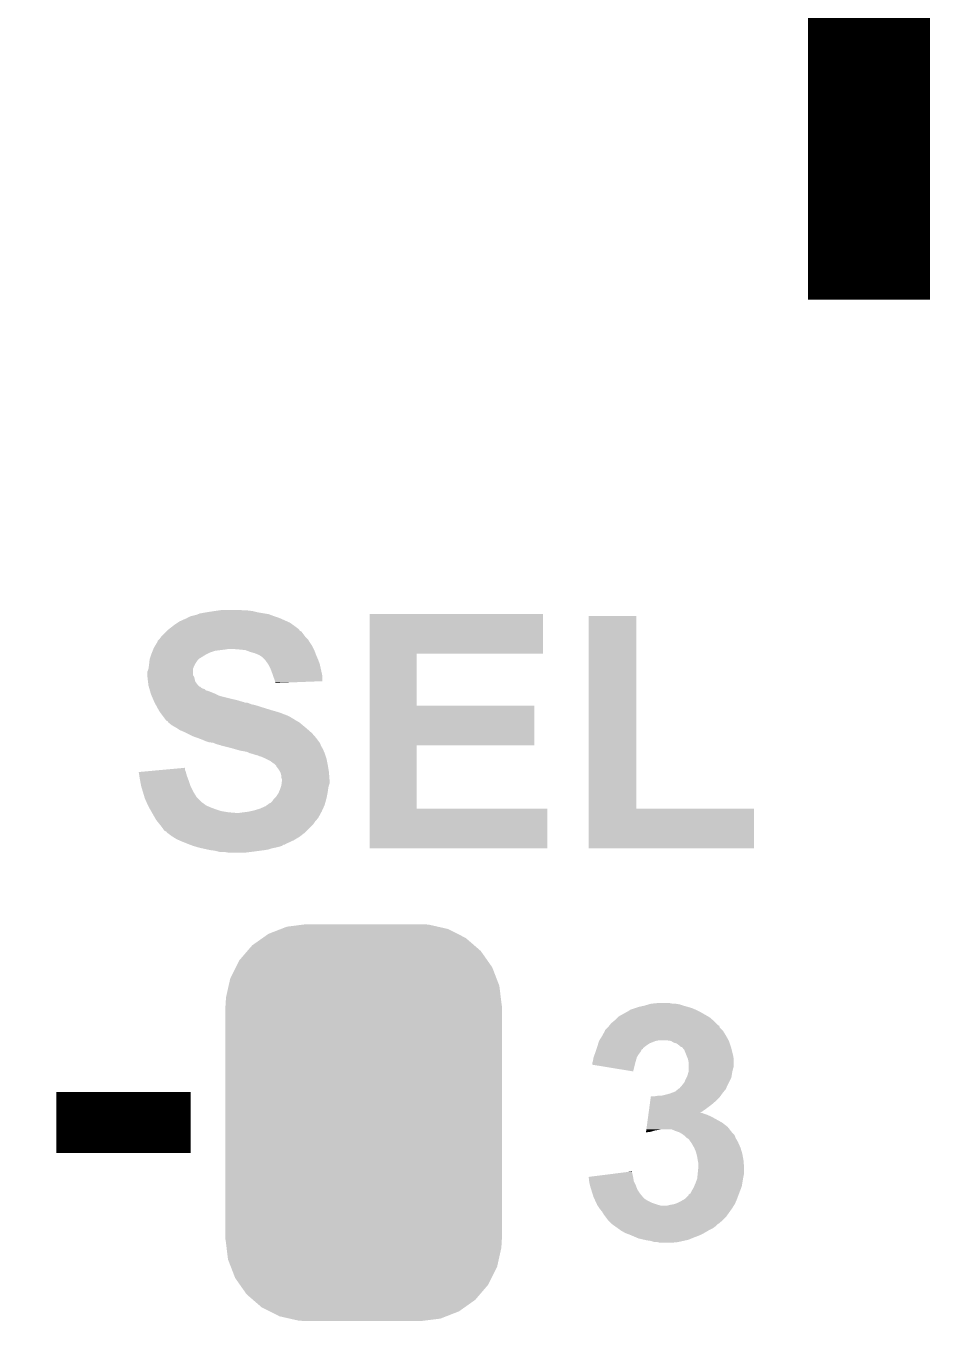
# Model space of a CAD drawing. Extents: x -1.3 to 24.2, y -3.9 to 53.4.
# Drawn here: x 12.03 to 15.8, y 10.73 to 16.13 of the extents above; entities that cross this region are included whole.
import ezdxf

# ---------------------------------------------------------------- set-up
doc = ezdxf.new("R2010")
doc.units = 0
doc.layers.get('0').update_dxf_attribs({"linetype": 'CONTINUOUS'})
doc.layers.add('LIGHT_RANGER_14CLICK_V101_GTO', color=9, linetype='CONTINUOUS')
doc.layers.add('LIGHT_RANGER_14CLICK_V101_GTS', color=11, linetype='CONTINUOUS')

# ---------------------------------------------------------------- blocks, each defined once
blk = doc.blocks.new('CUSTOM_78')
for points in [[(-0.344522, 0.80667), (-0.319682, 0.816338), (0.351232, 0.80667), (0.308712, 0.816338)], [(-0.319682, 0.816338), (-0.251122, 0.82504), (0.308712, 0.816338), (0.27044, 0.82504)], [(-0.251122, 0.82504), (-0.23749, 0.82677), (0.27044, 0.82504), (0.23749, 0.82677)], [(-0.464512, 0.738408), (-0.420946, 0.769256), (0.460796, 0.738408), (0.425156, 0.769256)], [(-0.420946, 0.769256), (-0.396894, 0.786286), (0.425156, 0.769256), (0.391508, 0.786286)], [(-0.396894, 0.786286), (-0.344522, 0.80667), (0.391508, 0.786286), (0.351232, 0.80667)], [(-0.5185, 0.67556), (-0.484594, 0.715032), (0.515528, 0.67556), (0.4878, 0.715032)], [(-0.484594, 0.715032), (-0.464512, 0.738408), (0.4878, 0.715032), (0.460796, 0.738408)], [(-0.532704, 0.647234), (-0.5185, 0.67556), (0.535424, 0.647234), (0.515528, 0.67556)], [(-0.562694, 0.569912), (-0.555636, 0.601496), (0.565186, 0.569912), (0.55303, 0.601496)], [(-0.555636, 0.601496), (-0.532704, 0.647234), (0.55303, 0.601496), (0.535424, 0.647234)], [(-0.573704, 0.520636), (-0.562694, 0.569912), (0.571254, 0.520636), (0.565186, 0.569912)], [(-0.57658, -0.48768), (-0.57658, 0.48768), (0.57658, -0.48768), (0.57658, 0.48768)], [(-0.57531, 0.48768), (-0.573704, 0.520636), (0.57531, 0.48768), (0.571254, 0.520636)], [(-0.571252, -0.520636), (-0.57531, -0.48768), (0.573704, -0.520636), (0.57531, -0.48768)], [(-0.565186, -0.569912), (-0.571252, -0.520636), (0.562692, -0.569912), (0.573704, -0.520636)], [(-0.553028, -0.601496), (-0.565186, -0.569912), (0.555636, -0.601496), (0.562692, -0.569912)], [(-0.535424, -0.647234), (-0.553028, -0.601496), (0.532702, -0.647234), (0.555636, -0.601496)], [(-0.515526, -0.67556), (-0.535424, -0.647234), (0.5185, -0.67556), (0.532702, -0.647234)], [(-0.4878, -0.715032), (-0.515526, -0.67556), (0.484592, -0.715032), (0.5185, -0.67556)], [(-0.460794, -0.738408), (-0.4878, -0.715032), (0.464512, -0.738408), (0.484592, -0.715032)], [(-0.425156, -0.769256), (-0.460794, -0.738408), (0.420944, -0.769256), (0.464512, -0.738408)], [(-0.391506, -0.786286), (-0.425156, -0.769256), (0.396894, -0.786286), (0.420944, -0.769256)], [(-0.351232, -0.80667), (-0.391506, -0.786286), (0.34452, -0.80667), (0.396894, -0.786286)], [(-0.30871, -0.816338), (-0.351232, -0.80667), (0.319682, -0.816338), (0.34452, -0.80667)], [(-0.27044, -0.82504), (-0.30871, -0.816338), (0.25112, -0.82504), (0.319682, -0.816338)], [(-0.23749, -0.82677), (-0.27044, -0.82504), (0.23749, -0.82677), (0.25112, -0.82504)]]:
    blk.add_solid(points)

msp = doc.modelspace()

# ---------------------------------------------------------------- linework, layer by layer
at = {"layer": 'LIGHT_RANGER_14CLICK_V101_GTO'}
for points, const_width in [([(15.5448, 14.986), (15.5448, 20.066)], 0.508), ([(12.15898, 11.557), (12.71778, 11.557)], 0.254)]:
    msp.add_lwpolyline(points, dxfattribs=dict(at, const_width=const_width))
for points in [[(12.672058, 13.64488), (12.700004, 13.65758), (13.120368, 13.64488), (13.091794, 13.65758)], [(12.700004, 13.65758), (12.702546, 13.657586), (13.091794, 13.65758), (13.09178, 13.657586)], [(12.702546, 13.657586), (12.70508, 13.66012), (13.09178, 13.657586), (13.086078, 13.66012)], [(12.70508, 13.66012), (12.705084, 13.660122), (13.086078, 13.66012), (13.086074, 13.660122)], [(12.705084, 13.660122), (12.715242, 13.6652), (13.086074, 13.660122), (13.07084, 13.6652)], [(12.715242, 13.6652), (12.72286, 13.667738), (13.07084, 13.6652), (13.063226, 13.667738)], [(12.72286, 13.667738), (12.722866, 13.66774), (13.063226, 13.667738), (13.06322, 13.66774)], [(12.722866, 13.66774), (12.743182, 13.672822), (13.06322, 13.66774), (13.049666, 13.672822)], [(12.743182, 13.672822), (12.749524, 13.675358), (13.049666, 13.672822), (13.042902, 13.675358)], [(12.749524, 13.675358), (12.755882, 13.6779), (13.042902, 13.675358), (13.027654, 13.6779)], [(12.755882, 13.6779), (12.78382, 13.68298), (13.027654, 13.6779), (12.99718, 13.68298)], [(12.78382, 13.68298), (12.81684, 13.68806), (12.99718, 13.68298), (12.97686, 13.68806)], [(12.81684, 13.68806), (12.83462, 13.6906), (12.97686, 13.68806), (12.95654, 13.6906)], [(12.83462, 13.6906), (12.852402, 13.69314), (12.938762, 13.6906), (12.923518, 13.69314)], [(13.464558, 13.51026), (13.464562, 13.675336), (14.185876, 13.51026), (14.1859, 13.675336)], [(13.464562, 13.675336), (13.464564, 13.67536), (14.1859, 13.675336), (13.464564, 13.67536)], [(14.376404, 12.8651), (14.376422, 13.667716), (14.574544, 12.8651), (14.57452, 13.667716)], [(14.376422, 13.667716), (14.376424, 13.66774), (14.57452, 13.667716), (14.376424, 13.66774)], [(12.595862, 13.58138), (12.61364, 13.599158), (13.195938, 13.58138), (13.1826, 13.599158)], [(12.61364, 13.599158), (12.61872, 13.604238), (13.1826, 13.599158), (13.177518, 13.604238)], [(12.61872, 13.604238), (12.621262, 13.60678), (13.177518, 13.604238), (13.172446, 13.60678)], [(12.621262, 13.60678), (12.626336, 13.611854), (13.172446, 13.60678), (13.169902, 13.611854)], [(12.626336, 13.611854), (12.626342, 13.61186), (13.169902, 13.611854), (13.169896, 13.61186)], [(12.626342, 13.61186), (12.645934, 13.6271), (13.169896, 13.61186), (13.14958, 13.6271)], [(12.645934, 13.6271), (12.6492, 13.62964), (13.14958, 13.6271), (13.146024, 13.62964)], [(12.6492, 13.62964), (12.664434, 13.639798), (13.146024, 13.62964), (13.131802, 13.639798)], [(12.664434, 13.639798), (12.672058, 13.64488), (13.131802, 13.639798), (13.120368, 13.64488)], [(12.568424, 13.540738), (12.57757, 13.55598), (13.22578, 13.540738), (13.215618, 13.55598)], [(12.57757, 13.55598), (12.58062, 13.561062), (13.215618, 13.55598), (13.21257, 13.561062)], [(12.58062, 13.561062), (12.580626, 13.563606), (13.21257, 13.561062), (13.211046, 13.563606)], [(12.580626, 13.563606), (12.585696, 13.568678), (13.211046, 13.563606), (13.208002, 13.568678)], [(12.585696, 13.568678), (12.58824, 13.571222), (13.208002, 13.568678), (13.20546, 13.571222)], [(12.58824, 13.571222), (12.593956, 13.57884), (13.20546, 13.571222), (13.197842, 13.57884)], [(12.593956, 13.57884), (12.595862, 13.58138), (13.197842, 13.57884), (13.195938, 13.58138)], [(12.547602, 13.487402), (12.548446, 13.489938), (12.750804, 13.487402), (12.753342, 13.489938)], [(12.548446, 13.489938), (12.549294, 13.492482), (12.753342, 13.489938), (12.75842, 13.492482)], [(12.549294, 13.492482), (12.553526, 13.50518), (12.75842, 13.492482), (12.778742, 13.50518)], [(12.553526, 13.50518), (12.55522, 13.51026), (12.778742, 13.50518), (12.7889, 13.51026)], [(12.55522, 13.51026), (12.55725, 13.51534), (12.7889, 13.51026), (12.79906, 13.51534)], [(12.55725, 13.51534), (12.560298, 13.522958), (12.79906, 13.51534), (12.821918, 13.522958)], [(12.560298, 13.522958), (12.56233, 13.52804), (12.821918, 13.522958), (12.86256, 13.52804)], [(12.56233, 13.52804), (12.563346, 13.53058), (12.86256, 13.52804), (12.877798, 13.53058)], [(12.563346, 13.53058), (12.56538, 13.535662), (13.23086, 13.53058), (13.22832, 13.535662)], [(12.56538, 13.535662), (12.568424, 13.540738), (13.22832, 13.535662), (13.22578, 13.540738)], [(12.92098, 13.52804), (12.890502, 13.53058), (13.23213, 13.52804), (13.23086, 13.53058)], [(12.946378, 13.5255), (12.92098, 13.52804), (13.2334, 13.5255), (13.23213, 13.52804)], [(12.9667, 13.51788), (12.946378, 13.5255), (13.236258, 13.51788), (13.2334, 13.5255)], [(12.98448, 13.512802), (12.9667, 13.51788), (13.238162, 13.512802), (13.236258, 13.51788)], [(12.99718, 13.50772), (12.98448, 13.512802), (13.240068, 13.50772), (13.238162, 13.512802)], [(13.00226, 13.50518), (12.99718, 13.50772), (13.24102, 13.50518), (13.240068, 13.50772)], [(13.007338, 13.50264), (13.00226, 13.50518), (13.24211, 13.50264), (13.24102, 13.50518)], [(13.01496, 13.49756), (13.007338, 13.50264), (13.244286, 13.49756), (13.24211, 13.50264)], [(13.02512, 13.4874), (13.01496, 13.49756), (13.24864, 13.4874), (13.244286, 13.49756)], [(13.464554, 13.29436), (13.464558, 13.510236), (13.660144, 13.29436), (13.66012, 13.510236)], [(13.464558, 13.510236), (13.464558, 13.51026), (13.66012, 13.510236), (14.185876, 13.51026)], [(12.537442, 13.434064), (12.542516, 13.446756), (12.727942, 13.434064), (12.72794, 13.446756)], [(12.542516, 13.446756), (12.54252, 13.446764), (12.72794, 13.446756), (12.727942, 13.446764)], [(12.54252, 13.446764), (12.544334, 13.45946), (12.727942, 13.446764), (12.73302, 13.45946)], [(12.544334, 13.45946), (12.54506, 13.46454), (12.73302, 13.45946), (12.73556, 13.46454)], [(12.54506, 13.46454), (12.545624, 13.469618), (12.73556, 13.46454), (12.7381, 13.469618)], [(12.545624, 13.469618), (12.547318, 13.48486), (12.7381, 13.469618), (12.74826, 13.48486)], [(12.547318, 13.48486), (12.547602, 13.487402), (12.74826, 13.48486), (12.750804, 13.487402)], [(13.030198, 13.482322), (13.02512, 13.4874), (13.250546, 13.482322), (13.24864, 13.4874)], [(13.041086, 13.467078), (13.030198, 13.482322), (13.25626, 13.467078), (13.250546, 13.482322)], [(13.042898, 13.464538), (13.041086, 13.467078), (13.256826, 13.464538), (13.25626, 13.467078)], [(13.05052, 13.4493), (13.042898, 13.464538), (13.260212, 13.4493), (13.256826, 13.464538)], [(13.05814, 13.42898), (13.05052, 13.4493), (13.264728, 13.42898), (13.260212, 13.4493)], [(12.53744, 13.421362), (12.537442, 13.434064), (12.727944, 13.421362), (12.727942, 13.434064)], [(12.537442, 13.421354), (12.53744, 13.421362), (12.727944, 13.421354), (12.727944, 13.421362)], [(12.538288, 13.41374), (12.537442, 13.421354), (12.733022, 13.41374), (12.727944, 13.421354)], [(12.53998, 13.3985), (12.538288, 13.41374), (12.736832, 13.3985), (12.733022, 13.41374)], [(12.540616, 13.393416), (12.53998, 13.3985), (12.738102, 13.393416), (12.736832, 13.3985)], [(12.541886, 13.38326), (12.540616, 13.393416), (12.745722, 13.38326), (12.738102, 13.393416)], [(12.54252, 13.378182), (12.541886, 13.38326), (12.750802, 13.378182), (12.745722, 13.38326)], [(13.060682, 13.421358), (13.05814, 13.42898), (13.26642, 13.421358), (13.264728, 13.42898)], [(13.06322, 13.413738), (13.060682, 13.421358), (13.266412, 13.413738), (13.26642, 13.421358)], [(13.068298, 13.401042), (13.06322, 13.413738), (13.2664, 13.401042), (13.266412, 13.413738)], [(13.06957, 13.39596), (13.068298, 13.401042), (13.266396, 13.39596), (13.2664, 13.401042)], [(13.07084, 13.390882), (13.06957, 13.39596), (13.135664, 13.390882), (13.266396, 13.39596)], [(13.07084, 13.388364), (13.07084, 13.390882), (13.07084, 13.388364), (13.135664, 13.390882)], [(12.543972, 13.3731), (12.54252, 13.378182), (12.755884, 13.3731), (12.750802, 13.378182)], [(12.543974, 13.373094), (12.543972, 13.3731), (12.758426, 13.373094), (12.755884, 13.3731)], [(12.545424, 13.368018), (12.543974, 13.373094), (12.763504, 13.368018), (12.758426, 13.373094)], [(12.54615, 13.36548), (12.545424, 13.368018), (12.768582, 13.36548), (12.763504, 13.368018)], [(12.546876, 13.362936), (12.54615, 13.36548), (12.7762, 13.362936), (12.768582, 13.36548)], [(12.548326, 13.357858), (12.546876, 13.362936), (12.781286, 13.357858), (12.7762, 13.362936)], [(12.549052, 13.355318), (12.548326, 13.357858), (12.791442, 13.355318), (12.781286, 13.357858)], [(12.551954, 13.34516), (12.549052, 13.355318), (12.81684, 13.34516), (12.791442, 13.355318)], [(12.552678, 13.34262), (12.551954, 13.34516), (12.821922, 13.34262), (12.81684, 13.34516)], [(12.554856, 13.33754), (12.552678, 13.34262), (12.832082, 13.33754), (12.821922, 13.34262)], [(12.557032, 13.332462), (12.554856, 13.33754), (12.84732, 13.332462), (12.832082, 13.33754)], [(12.561388, 13.3223), (12.557032, 13.332462), (12.88796, 13.3223), (12.84732, 13.332462)], [(12.563566, 13.31722), (12.561388, 13.3223), (12.910818, 13.31722), (12.88796, 13.3223)], [(12.566832, 13.3096), (12.563566, 13.31722), (12.936222, 13.3096), (12.910818, 13.31722)], [(12.566832, 13.309598), (12.566832, 13.3096), (12.938764, 13.309598), (12.936222, 13.3096)], [(12.56792, 13.30706), (12.566832, 13.309598), (12.943844, 13.30706), (12.938764, 13.309598)], [(12.56792, 13.307058), (12.56792, 13.30706), (12.951462, 13.307058), (12.943844, 13.30706)], [(12.569306, 13.30452), (12.56792, 13.307058), (12.95908, 13.30452), (12.951462, 13.307058)], [(12.572076, 13.29944), (12.569306, 13.30452), (12.971782, 13.29944), (12.95908, 13.30452)], [(12.573462, 13.2969), (12.572076, 13.29944), (12.98448, 13.2969), (12.971782, 13.29944)], [(12.576234, 13.29182), (12.573462, 13.2969), (13.00226, 13.29182), (12.98448, 13.2969)], [(12.579004, 13.28674), (12.576234, 13.29182), (13.0175, 13.28674), (13.00226, 13.29182)], [(12.58316, 13.27912), (12.579004, 13.28674), (13.042266, 13.27912), (13.0175, 13.28674)], [(12.584684, 13.27658), (12.58316, 13.27912), (13.05052, 13.27658), (13.042266, 13.27912)], [(12.590778, 13.266422), (12.584684, 13.27658), (13.08608, 13.266422), (13.05052, 13.27658)], [(13.46455, 13.12926), (13.464554, 13.294336), (14.150316, 13.12926), (14.15034, 13.294336)], [(13.464554, 13.294336), (13.464554, 13.29436), (14.15034, 13.294336), (13.660144, 13.29436)], [(12.600306, 13.25372), (12.590778, 13.266422), (13.1191, 13.25372), (13.08608, 13.266422)], [(12.606022, 13.2461), (12.600306, 13.25372), (13.134338, 13.2461), (13.1191, 13.25372)], [(12.611738, 13.23848), (12.606022, 13.2461), (13.147042, 13.23848), (13.134338, 13.2461)], [(12.611756, 13.238456), (12.611738, 13.23848), (13.14958, 13.238456), (13.147042, 13.23848)], [(12.61364, 13.235942), (12.611756, 13.238456), (13.149596, 13.235942), (13.14958, 13.238456)], [(12.61365, 13.235934), (12.61364, 13.235942), (13.149596, 13.235934), (13.149596, 13.235942)], [(12.618722, 13.230862), (12.61365, 13.235934), (13.159736, 13.230862), (13.149596, 13.235934)], [(12.618726, 13.23086), (12.618722, 13.230862), (13.159738, 13.23086), (13.159736, 13.230862)], [(12.623794, 13.22832), (12.618726, 13.23086), (13.163972, 13.22832), (13.159738, 13.23086)], [(12.626338, 13.223244), (12.623794, 13.22832), (13.172434, 13.223244), (13.163972, 13.22832)], [(12.626344, 13.22324), (12.626338, 13.223244), (13.17244, 13.22324), (13.172434, 13.223244)], [(12.639044, 13.21308), (12.626344, 13.22324), (13.184632, 13.21308), (13.17244, 13.22324)], [(12.656822, 13.202918), (12.639044, 13.21308), (13.196828, 13.202918), (13.184632, 13.21308)], [(12.66444, 13.19784), (12.656822, 13.202918), (13.20292, 13.19784), (13.196828, 13.202918)], [(12.672058, 13.192762), (12.66444, 13.19784), (13.208724, 13.192762), (13.20292, 13.19784)], [(12.68984, 13.18514), (12.672058, 13.192762), (13.217436, 13.18514), (13.208724, 13.192762)], [(12.7, 13.18006), (12.68984, 13.18514), (13.223242, 13.18006), (13.217436, 13.18514)], [(12.7254, 13.16736), (12.7, 13.18006), (13.234356, 13.16736), (13.223242, 13.18006)], [(12.746732, 13.159742), (12.7254, 13.16736), (13.24102, 13.159742), (13.234356, 13.16736)], [(12.76096, 13.15466), (12.746732, 13.159742), (13.244832, 13.15466), (13.24102, 13.159742)], [(12.778742, 13.14704), (12.76096, 13.15466), (13.250546, 13.14704), (13.244832, 13.15466)], [(12.793978, 13.141962), (12.778742, 13.14704), (13.254354, 13.141962), (13.250546, 13.14704)], [(12.811756, 13.13942), (12.793978, 13.141962), (13.25626, 13.13942), (13.254354, 13.141962)], [(12.811762, 13.139418), (12.811756, 13.13942), (13.25626, 13.139418), (13.25626, 13.13942)], [(12.82446, 13.13434), (12.811762, 13.139418), (13.2588, 13.13434), (13.25626, 13.139418)], [(12.824468, 13.134338), (12.82446, 13.13434), (13.2588, 13.134338), (13.2588, 13.13434)], [(12.832082, 13.1318), (12.824468, 13.134338), (13.259646, 13.1318), (13.2588, 13.134338)], [(12.842238, 13.129262), (12.832082, 13.1318), (13.260492, 13.129262), (13.259646, 13.1318)], [(12.847316, 13.126722), (12.842238, 13.129262), (13.26134, 13.126722), (13.260492, 13.129262)], [(12.849858, 13.12672), (12.847316, 13.126722), (13.26134, 13.12672), (13.26134, 13.126722)], [(12.849868, 13.126718), (12.849858, 13.12672), (13.26134, 13.126718), (13.26134, 13.12672)], [(12.8905, 13.11656), (12.849868, 13.126718), (13.267436, 13.11656), (13.26134, 13.126718)], [(12.899398, 13.114018), (12.8905, 13.11656), (13.26896, 13.114018), (13.267436, 13.11656)], [(12.926058, 13.1064), (12.899398, 13.114018), (13.272226, 13.1064), (13.26896, 13.114018)], [(13.464544, 12.8651), (13.46455, 13.129236), (13.660144, 12.8651), (13.66012, 13.129236)], [(13.46455, 13.129236), (13.46455, 13.12926), (13.66012, 13.129236), (14.150316, 13.12926)], [(12.9413, 13.10386), (12.926058, 13.1064), (13.273314, 13.10386), (13.272226, 13.1064)], [(12.953998, 13.10132), (12.9413, 13.10386), (13.274404, 13.10132), (13.273314, 13.10386)], [(12.964158, 13.09624), (12.953998, 13.10132), (13.27658, 13.09624), (13.274404, 13.10132)], [(12.97432, 13.093698), (12.964158, 13.09624), (13.277428, 13.093698), (13.27658, 13.09624)], [(12.989562, 13.08862), (12.97432, 13.093698), (13.27912, 13.08862), (13.277428, 13.093698)], [(12.999718, 13.086082), (12.989562, 13.08862), (13.279966, 13.086082), (13.27912, 13.08862)], [(13.004796, 13.083542), (12.999718, 13.086082), (13.280814, 13.083542), (13.279966, 13.086082)], [(13.007336, 13.08354), (13.004796, 13.083542), (13.280814, 13.08354), (13.280814, 13.083542)], [(13.02512, 13.07592), (13.007336, 13.08354), (13.283354, 13.07592), (13.280814, 13.08354)], [(13.030204, 13.073378), (13.02512, 13.07592), (13.2842, 13.073378), (13.283354, 13.07592)], [(13.050518, 13.06322), (13.030204, 13.073378), (13.286232, 13.06322), (13.2842, 13.073378)], [(13.06068, 13.0556), (13.050518, 13.06322), (13.287756, 13.0556), (13.286232, 13.06322)], [(12.501902, 13.017498), (12.529512, 13.020038), (12.698188, 13.017498), (12.697462, 13.020038)], [(12.504432, 13.00226), (12.501902, 13.017498), (12.70254, 13.00226), (12.698188, 13.017498)], [(12.529512, 13.020038), (12.584714, 13.025116), (12.697462, 13.020038), (12.694922, 13.025116)], [(12.584714, 13.025116), (12.69492, 13.035254), (12.694922, 13.025116), (12.69492, 13.035254)], [(13.0683, 13.05052), (13.06068, 13.0556), (13.288772, 13.05052), (13.287756, 13.0556)], [(13.07084, 13.04798), (13.0683, 13.05052), (13.28928, 13.04798), (13.288772, 13.05052)], [(13.075914, 13.042906), (13.07084, 13.04798), (13.290126, 13.042906), (13.28928, 13.04798)], [(13.07592, 13.040362), (13.075914, 13.042906), (13.29055, 13.040362), (13.290126, 13.042906)], [(13.08354, 13.0302), (13.07592, 13.040362), (13.292244, 13.0302), (13.29055, 13.040362)], [(13.088618, 13.022582), (13.08354, 13.0302), (13.293514, 13.022582), (13.292244, 13.0302)], [(13.09116, 13.017502), (13.088618, 13.022582), (13.29436, 13.017502), (13.293514, 13.022582)], [(13.0937, 13.012422), (13.09116, 13.017502), (13.294752, 13.012422), (13.29436, 13.017502)], [(13.09624, 13.002262), (13.0937, 13.012422), (13.295534, 13.002262), (13.294752, 13.012422)], [(12.50696, 12.98702), (12.504432, 13.00226), (12.708256, 12.98702), (12.70254, 13.00226)], [(12.507884, 12.98194), (12.50696, 12.98702), (12.71016, 12.98194), (12.708256, 12.98702)], [(12.51204, 12.95908), (12.507884, 12.98194), (12.71778, 12.95908), (12.71016, 12.98194)], [(12.51966, 12.933682), (12.51204, 12.95908), (12.73048, 12.933682), (12.71778, 12.95908)], [(13.09116, 12.94638), (13.092852, 12.951458), (13.291094, 12.94638), (13.29182, 12.951458)], [(13.092852, 12.951458), (13.096238, 12.96162), (13.29182, 12.951458), (13.294362, 12.96162)], [(13.096238, 12.96162), (13.09624, 12.961622), (13.294362, 12.96162), (13.294362, 12.961622)], [(13.09624, 12.994644), (13.09624, 13.002262), (13.29612, 12.994644), (13.295534, 13.002262)], [(13.098778, 12.987022), (13.09624, 12.994644), (13.296706, 12.987022), (13.29612, 12.994644)], [(13.09624, 12.961622), (13.097192, 12.969238), (13.294362, 12.961622), (13.296898, 12.969238)], [(13.097192, 12.969238), (13.09878, 12.981942), (13.296898, 12.969238), (13.296898, 12.981942)], [(13.09878, 12.984482), (13.098778, 12.987022), (13.2969, 12.984482), (13.296706, 12.987022)], [(13.09878, 12.981942), (13.09878, 12.984482), (13.296898, 12.981942), (13.2969, 12.984482)], [(12.525756, 12.913358), (12.51966, 12.933682), (12.743182, 12.913358), (12.73048, 12.933682)], [(12.527278, 12.90828), (12.525756, 12.913358), (12.74826, 12.90828), (12.743182, 12.913358)], [(12.535182, 12.8905), (12.527278, 12.90828), (12.76604, 12.8905), (12.74826, 12.90828)], [(13.050526, 12.887966), (13.05814, 12.89558), (13.27866, 12.887966), (13.280736, 12.89558)], [(13.05814, 12.89558), (13.063222, 12.903202), (13.280736, 12.89558), (13.282814, 12.903202)], [(13.063222, 12.903202), (13.0683, 12.90828), (13.282814, 12.903202), (13.2842, 12.90828)], [(13.0683, 12.90828), (13.07338, 12.91336), (13.2842, 12.90828), (13.285214, 12.91336)], [(13.07338, 12.91336), (13.08354, 12.928598), (13.285214, 12.91336), (13.288262, 12.928598)], [(13.08354, 12.928598), (13.085718, 12.933682), (13.288262, 12.928598), (13.28928, 12.933682)], [(13.085718, 12.933682), (13.09116, 12.94638), (13.28928, 12.933682), (13.291094, 12.94638)], [(12.53744, 12.88542), (12.535182, 12.8905), (12.77366, 12.88542), (12.76604, 12.8905)], [(12.54125, 12.8778), (12.53744, 12.88542), (12.783822, 12.8778), (12.77366, 12.88542)], [(12.54506, 12.87018), (12.54125, 12.8778), (12.8016, 12.87018), (12.783822, 12.8778)], [(12.5476, 12.8651), (12.54506, 12.87018), (12.815148, 12.8651), (12.8016, 12.87018)], [(12.549052, 12.86256), (12.5476, 12.8651), (12.82192, 12.86256), (12.815148, 12.8651)], [(12.553406, 12.85494), (12.549052, 12.86256), (12.84478, 12.85494), (12.82192, 12.86256)], [(12.55631, 12.84986), (12.553406, 12.85494), (12.875258, 12.84986), (12.84478, 12.85494)], [(12.55776, 12.84732), (12.55631, 12.84986), (12.905738, 12.84732), (12.875258, 12.84986)], [(12.56792, 12.82954), (12.55776, 12.84732), (13.251408, 12.82954), (13.261108, 12.84732)], [(12.92098, 12.84732), (12.93876, 12.84986), (13.261108, 12.84732), (13.262494, 12.84986)], [(12.93876, 12.84986), (12.959078, 12.8524), (13.262494, 12.84986), (13.26388, 12.8524)], [(12.959078, 12.8524), (12.981938, 12.85748), (13.26388, 12.8524), (13.266188, 12.85748)], [(12.981938, 12.85748), (13.007342, 12.8651), (13.266188, 12.85748), (13.269652, 12.8651)], [(13.007342, 12.8651), (13.030202, 12.875262), (13.269652, 12.8651), (13.274272, 12.875262)], [(13.030202, 12.875262), (13.037308, 12.880338), (13.274272, 12.875262), (13.27658, 12.880338)], [(13.037308, 12.880338), (13.047982, 12.88796), (13.27658, 12.880338), (13.278658, 12.88796)], [(13.047982, 12.88796), (13.050526, 12.887966), (13.278658, 12.88796), (13.27866, 12.887966)], [(13.46454, 12.700024), (13.464544, 12.865076), (14.203656, 12.700024), (14.20368, 12.865076)], [(13.464544, 12.865076), (13.464544, 12.8651), (14.20368, 12.865076), (13.660144, 12.8651)], [(14.3764, 12.700024), (14.376404, 12.865076), (15.064716, 12.700024), (15.06474, 12.865076)], [(14.376404, 12.865076), (14.376404, 12.8651), (15.06474, 12.865076), (14.574544, 12.8651)], [(12.570968, 12.824462), (12.56792, 12.82954), (13.248638, 12.824462), (13.251408, 12.82954)], [(12.575538, 12.816842), (12.570968, 12.824462), (13.24102, 12.816842), (13.248638, 12.824462)], [(12.577572, 12.8143), (12.575538, 12.816842), (13.23848, 12.8143), (13.24102, 12.816842)], [(12.589766, 12.799058), (12.577572, 12.8143), (13.228318, 12.799058), (13.23848, 12.8143)], [(12.59586, 12.79144), (12.589766, 12.799058), (13.220698, 12.79144), (13.228318, 12.799058)], [(12.60348, 12.78128), (12.59586, 12.79144), (13.210538, 12.78128), (13.220698, 12.79144)], [(12.608562, 12.773664), (12.60348, 12.78128), (13.202922, 12.773664), (13.210538, 12.78128)], [(12.618704, 12.768586), (12.608562, 12.773664), (13.197844, 12.768586), (13.202922, 12.773664)], [(12.61872, 12.76605), (12.618704, 12.768586), (13.195308, 12.76605), (13.197844, 12.768586)], [(12.618734, 12.76604), (12.61872, 12.76605), (13.195298, 12.76604), (13.195308, 12.76605)], [(12.639042, 12.7508), (12.618734, 12.76604), (13.175704, 12.7508), (13.195298, 12.76604)], [(12.64311, 12.748258), (12.639042, 12.7508), (13.172438, 12.748258), (13.175704, 12.7508)], [(12.65936, 12.738102), (12.64311, 12.748258), (13.155508, 12.738102), (13.172438, 12.748258)], [(12.670794, 12.73302), (12.65936, 12.738102), (13.147038, 12.73302), (13.155508, 12.738102)], [(12.68222, 12.72794), (12.670794, 12.73302), (13.136034, 12.72794), (13.147038, 12.73302)], [(12.70762, 12.71778), (12.68222, 12.72794), (13.114026, 12.71778), (13.136034, 12.72794)], [(12.707626, 12.717778), (12.70762, 12.71778), (13.114022, 12.717778), (13.114026, 12.71778)], [(12.714392, 12.71524), (12.707626, 12.717778), (13.111476, 12.71524), (13.114022, 12.717778)], [(12.714404, 12.715236), (12.714392, 12.71524), (13.106394, 12.715236), (13.111476, 12.71524)], [(12.727936, 12.71016), (12.714404, 12.715236), (13.098782, 12.71016), (13.106394, 12.715236)], [(12.72794, 12.710158), (12.727936, 12.71016), (13.098774, 12.710158), (13.098782, 12.71016)], [(12.736398, 12.707622), (12.72794, 12.710158), (13.09116, 12.707622), (13.098774, 12.710158)], [(12.753342, 12.70254), (12.736398, 12.707622), (13.07084, 12.70254), (13.09116, 12.707622)], [(12.764782, 12.699998), (12.753342, 12.70254), (13.05814, 12.699998), (13.07084, 12.70254)], [(12.787632, 12.69492), (12.764782, 12.699998), (13.0429, 12.69492), (13.05814, 12.699998)], [(12.799062, 12.69238), (12.787632, 12.69492), (13.02766, 12.69238), (13.0429, 12.69492)], [(12.819378, 12.68984), (12.799062, 12.69238), (13.00861, 12.68984), (13.02766, 12.69238)], [(12.829538, 12.6873), (12.819378, 12.68984), (12.98956, 12.6873), (13.00861, 12.68984)], [(12.839698, 12.68476), (12.829538, 12.6873), (12.969238, 12.68476), (12.98956, 12.6873)], [(12.872718, 12.68222), (12.857478, 12.68476), (12.948918, 12.68222), (12.969238, 12.68476)], [(14.203656, 12.7), (13.46454, 12.700024), (14.203656, 12.7), (14.203656, 12.700024)], [(15.064716, 12.7), (14.3764, 12.700024), (15.064716, 12.7), (15.064716, 12.700024)], [(14.549124, 12.0269), (14.571982, 12.03452), (14.82344, 12.0269), (14.805662, 12.03452)], [(14.571982, 12.03452), (14.587222, 12.0396), (14.805662, 12.03452), (14.787882, 12.0396)], [(14.587222, 12.0396), (14.610078, 12.04468), (14.787882, 12.0396), (14.7701, 12.04468)], [(14.610078, 12.04468), (14.627006, 12.049758), (14.7701, 12.04468), (14.754862, 12.049758)], [(14.627006, 12.049758), (14.635482, 12.0523), (14.754862, 12.049758), (14.739622, 12.0523)], [(14.635482, 12.0523), (14.660878, 12.05484), (14.726922, 12.0523), (14.714218, 12.05484)], [(14.470382, 11.971022), (14.482574, 11.981182), (14.90726, 11.971022), (14.8971, 11.981182)], [(14.482574, 11.981182), (14.485618, 11.983718), (14.8971, 11.981182), (14.894142, 11.983718)], [(14.485618, 11.983718), (14.49832, 11.99642), (14.894142, 11.983718), (14.879318, 11.99642)], [(14.49832, 11.99642), (14.500862, 11.998962), (14.879318, 11.99642), (14.87487, 11.998962)], [(14.500862, 11.998962), (14.532858, 12.01674), (14.87487, 11.998962), (14.843758, 12.01674)], [(14.532858, 12.01674), (14.546578, 12.024362), (14.843758, 12.01674), (14.828516, 12.024362)], [(14.546578, 12.024362), (14.549124, 12.0269), (14.828516, 12.024362), (14.82344, 12.0269)], [(14.433688, 11.92022), (14.444974, 11.940538), (14.947898, 11.92022), (14.9352, 11.940538)], [(14.444974, 11.940538), (14.44498, 11.940546), (14.9352, 11.940538), (14.935194, 11.940546)], [(14.44498, 11.940546), (14.444986, 11.943086), (14.935194, 11.940546), (14.932654, 11.943086)], [(14.444986, 11.943086), (14.45514, 11.95324), (14.932654, 11.943086), (14.922504, 11.95324)], [(14.45514, 11.95324), (14.460222, 11.958322), (14.922504, 11.95324), (14.920806, 11.958322)], [(14.460222, 11.958322), (14.462246, 11.960852), (14.920806, 11.958322), (14.919958, 11.960852)], [(14.462246, 11.960852), (14.464282, 11.963398), (14.919958, 11.960852), (14.914884, 11.963398)], [(14.464282, 11.963398), (14.470382, 11.971022), (14.914884, 11.963398), (14.90726, 11.971022)], [(14.410264, 11.866874), (14.41196, 11.87196), (14.60246, 11.866874), (14.608812, 11.87196)], [(14.41196, 11.87196), (14.413484, 11.87704), (14.608812, 11.87196), (14.61516, 11.87704)], [(14.413484, 11.87704), (14.416532, 11.887198), (14.61516, 11.87704), (14.630398, 11.887198)], [(14.416532, 11.887198), (14.41958, 11.897358), (14.630398, 11.887198), (14.655798, 11.897358)], [(14.41958, 11.897358), (14.419582, 11.897362), (14.655798, 11.897358), (14.655816, 11.897362)], [(14.419582, 11.897362), (14.421166, 11.8999), (14.655816, 11.897362), (14.668498, 11.8999)], [(14.421166, 11.8999), (14.432278, 11.91768), (14.959188, 11.8999), (14.94931, 11.91768)], [(14.432278, 11.91768), (14.433688, 11.92022), (14.94931, 11.91768), (14.947898, 11.92022)], [(14.7193, 11.89736), (14.701518, 11.8999), (14.9606, 11.89736), (14.959188, 11.8999)], [(14.719304, 11.897358), (14.7193, 11.89736), (14.9606, 11.897358), (14.9606, 11.89736)], [(14.731998, 11.88974), (14.719304, 11.897358), (14.96314, 11.88974), (14.9606, 11.897358)], [(14.74216, 11.887202), (14.731998, 11.88974), (14.963986, 11.887202), (14.96314, 11.88974)], [(14.752318, 11.87958), (14.74216, 11.887202), (14.966526, 11.87958), (14.963986, 11.887202)], [(14.757402, 11.874502), (14.752318, 11.87958), (14.968218, 11.874502), (14.966526, 11.87958)], [(14.762476, 11.871962), (14.757402, 11.874502), (14.969066, 11.871962), (14.968218, 11.874502)], [(14.765014, 11.87196), (14.762476, 11.871962), (14.969066, 11.87196), (14.969066, 11.871962)], [(14.76908, 11.86688), (14.765014, 11.87196), (14.970758, 11.86688), (14.969066, 11.87196)], [(14.39418, 11.81354), (14.396722, 11.828782), (14.572704, 11.81354), (14.577058, 11.828782)], [(14.396722, 11.828782), (14.401482, 11.841478), (14.577058, 11.828782), (14.584678, 11.841478)], [(14.401482, 11.841478), (14.40434, 11.8491), (14.584678, 11.841478), (14.590392, 11.8491)], [(14.40434, 11.8491), (14.405186, 11.851642), (14.590392, 11.8491), (14.592298, 11.851642)], [(14.405186, 11.851642), (14.40857, 11.861794), (14.592298, 11.851642), (14.59738, 11.861794)], [(14.40857, 11.861794), (14.409418, 11.864334), (14.59738, 11.861794), (14.602444, 11.864334)], [(14.409418, 11.864334), (14.410264, 11.866874), (14.602444, 11.864334), (14.60246, 11.866874)], [(14.775178, 11.859258), (14.76908, 11.86688), (14.972666, 11.859258), (14.970758, 11.86688)], [(14.784324, 11.8364), (14.775178, 11.859258), (14.97838, 11.8364), (14.972666, 11.859258)], [(14.790418, 11.821162), (14.784324, 11.8364), (14.98092, 11.821162), (14.97838, 11.8364)], [(14.79042, 11.821158), (14.790418, 11.821162), (14.98092, 11.821158), (14.98092, 11.821162)], [(14.79296, 11.808462), (14.79042, 11.821158), (14.980918, 11.808462), (14.98092, 11.821158)], [(14.39164, 11.79832), (14.391642, 11.805922), (14.568802, 11.79832), (14.570706, 11.805922)], [(14.561798, 11.770362), (14.39164, 11.79832), (14.561798, 11.770362), (14.568802, 11.79832)], [(14.391642, 11.805922), (14.393332, 11.811), (14.570706, 11.805922), (14.57198, 11.811)], [(14.393332, 11.811), (14.39418, 11.81354), (14.57198, 11.811), (14.572704, 11.81354)], [(14.790056, 11.7602), (14.79296, 11.770362), (14.9733, 11.7602), (14.975332, 11.770362)], [(14.79296, 11.790678), (14.79296, 11.808462), (14.980918, 11.790678), (14.980918, 11.808462)], [(14.79296, 11.78306), (14.79296, 11.790678), (14.978382, 11.78306), (14.980918, 11.790678)], [(14.79296, 11.7729), (14.79296, 11.78306), (14.97584, 11.7729), (14.978382, 11.78306)], [(14.79296, 11.770362), (14.79296, 11.7729), (14.975332, 11.770362), (14.97584, 11.7729)], [(14.759942, 11.706862), (14.765022, 11.711942), (14.952252, 11.706862), (14.95443, 11.711942)], [(14.765022, 11.711942), (14.767052, 11.71448), (14.95443, 11.711942), (14.95552, 11.71448)], [(14.767052, 11.71448), (14.77518, 11.724642), (14.95552, 11.71448), (14.9606, 11.724642)], [(14.77518, 11.724642), (14.78026, 11.73734), (14.9606, 11.724642), (14.966948, 11.73734)], [(14.78026, 11.73734), (14.784068, 11.744958), (14.966948, 11.73734), (14.970758, 11.744958)], [(14.784068, 11.744958), (14.787882, 11.752582), (14.970758, 11.744958), (14.972028, 11.752582)], [(14.787882, 11.752582), (14.790056, 11.7602), (14.972028, 11.752582), (14.9733, 11.7602)], [(14.632742, 11.6459), (14.635156, 11.663678), (14.90472, 11.6459), (14.922498, 11.663678)], [(14.635156, 11.663678), (14.635502, 11.66622), (14.922498, 11.663678), (14.924312, 11.66622)], [(14.648182, 11.66622), (14.663422, 11.66876), (14.924312, 11.66622), (14.926128, 11.66876)], [(14.678662, 11.66876), (14.69898, 11.67384), (14.926128, 11.66876), (14.929756, 11.67384)], [(14.69898, 11.67384), (14.71676, 11.67892), (14.929756, 11.67384), (14.933384, 11.67892)], [(14.71676, 11.67892), (14.72353, 11.68146), (14.933384, 11.67892), (14.9352, 11.68146)], [(14.72353, 11.68146), (14.737078, 11.686542), (14.9352, 11.68146), (14.939432, 11.686542)], [(14.737078, 11.686542), (14.749276, 11.696702), (14.939432, 11.686542), (14.947898, 11.696702)], [(14.749276, 11.696702), (14.752324, 11.69924), (14.947898, 11.696702), (14.948986, 11.69924)], [(14.752324, 11.69924), (14.754862, 11.699248), (14.948986, 11.69924), (14.948988, 11.699248)], [(14.754862, 11.699248), (14.759942, 11.706862), (14.948988, 11.699248), (14.952252, 11.706862)], [(14.626192, 11.59764), (14.628606, 11.61542), (14.841296, 11.59764), (14.86662, 11.61542)], [(14.628606, 11.61542), (14.630674, 11.63066), (14.86662, 11.61542), (14.886942, 11.63066)], [(14.630674, 11.63066), (14.632742, 11.6459), (14.886942, 11.63066), (14.90472, 11.6459)], [(14.618262, 11.539218), (14.620676, 11.557), (14.955522, 11.539218), (14.932656, 11.557)], [(14.620676, 11.557), (14.624124, 11.5824), (14.932656, 11.557), (14.886942, 11.5824)], [(14.624124, 11.5824), (14.625158, 11.59002), (14.886942, 11.5824), (14.869158, 11.59002)], [(14.625158, 11.59002), (14.625848, 11.5951), (14.869158, 11.59002), (14.853922, 11.5951)], [(14.625848, 11.5951), (14.626192, 11.597638), (14.853922, 11.5951), (14.848844, 11.597638)], [(14.626192, 11.597638), (14.626192, 11.59764), (14.848844, 11.597638), (14.841296, 11.59764)], [(14.615164, 11.51639), (14.635478, 11.5189), (14.615164, 11.51639), (14.615504, 11.5189)], [(14.615504, 11.5189), (14.616192, 11.523978), (14.635478, 11.5189), (14.650718, 11.523978)], [(14.616192, 11.523978), (14.616538, 11.52652), (14.650718, 11.523978), (14.66596, 11.52652)], [(14.616538, 11.52652), (14.616882, 11.52906), (14.66596, 11.52652), (14.678658, 11.52906)], [(14.616882, 11.52906), (14.618262, 11.539218), (14.963424, 11.52906), (14.955522, 11.539218)], [(14.739622, 11.52144), (14.721836, 11.52906), (14.969352, 11.52144), (14.963424, 11.52906)], [(14.754862, 11.51636), (14.739622, 11.52144), (14.973302, 11.51636), (14.969352, 11.52144)], [(14.767558, 11.508742), (14.754862, 11.51636), (14.980916, 11.508742), (14.973302, 11.51636)], [(14.770952, 11.506196), (14.767558, 11.508742), (14.98346, 11.506196), (14.980916, 11.508742)], [(14.777718, 11.50112), (14.770952, 11.506196), (14.985492, 11.50112), (14.98346, 11.506196)], [(14.785338, 11.493502), (14.777718, 11.50112), (14.98854, 11.493502), (14.985492, 11.50112)], [(14.785344, 11.493498), (14.785338, 11.493502), (14.98854, 11.493498), (14.98854, 11.493502)], [(14.792958, 11.488422), (14.785344, 11.493498), (14.991442, 11.488422), (14.98854, 11.493498)], [(14.802034, 11.475718), (14.792958, 11.488422), (14.9987, 11.475718), (14.991442, 11.488422)], [(14.80566, 11.470642), (14.802034, 11.475718), (15.000958, 11.470642), (14.9987, 11.475718)], [(14.81582, 11.452862), (14.80566, 11.470642), (15.008862, 11.452862), (15.000958, 11.470642)], [(14.815822, 11.45286), (14.81582, 11.452862), (15.008862, 11.45286), (15.008862, 11.452862)], [(14.823438, 11.435082), (14.815822, 11.45286), (15.014196, 11.435082), (15.008862, 11.45286)], [(14.825346, 11.42746), (14.823438, 11.435082), (15.01648, 11.42746), (15.014196, 11.435082)], [(14.82852, 11.41476), (14.825346, 11.42746), (15.01879, 11.41476), (15.01648, 11.42746)], [(14.83106, 11.39952), (14.82852, 11.41476), (15.02156, 11.39952), (15.01879, 11.41476)], [(14.8336, 11.386822), (14.83106, 11.39952), (15.022538, 11.386822), (15.02156, 11.39952)], [(14.8336, 11.374118), (14.8336, 11.386822), (15.023516, 11.374118), (15.022538, 11.386822)], [(14.37642, 11.330938), (14.456662, 11.3411), (14.561314, 11.330938), (14.55928, 11.3411)], [(14.3767, 11.3284), (14.37642, 11.330938), (14.56182, 11.3284), (14.561314, 11.330938)], [(14.456662, 11.3411), (14.536872, 11.351258), (14.55928, 11.3411), (14.55674, 11.351258)], [(14.536872, 11.351258), (14.55674, 11.353774), (14.55674, 11.351258), (14.55674, 11.353774)], [(14.82852, 11.323322), (14.830804, 11.346178), (15.019528, 11.323322), (15.0241, 11.346178)], [(14.830804, 11.346178), (14.832838, 11.366502), (15.0241, 11.346178), (15.0241, 11.366502)], [(14.832838, 11.366502), (14.8336, 11.374118), (15.0241, 11.366502), (15.023516, 11.374118)], [(14.378382, 11.313158), (14.3767, 11.3284), (14.564362, 11.313158), (14.56182, 11.3284)], [(14.37894, 11.308082), (14.378382, 11.313158), (14.5669, 11.308082), (14.564362, 11.313158)], [(14.381482, 11.29792), (14.37894, 11.308082), (14.57198, 11.29792), (14.5669, 11.308082)], [(14.38402, 11.28776), (14.381482, 11.29792), (14.575792, 11.28776), (14.57198, 11.29792)], [(14.387196, 11.277598), (14.38402, 11.28776), (14.579602, 11.277598), (14.575792, 11.28776)], [(14.391958, 11.26236), (14.387196, 11.277598), (14.58976, 11.26236), (14.579602, 11.277598)], [(14.80566, 11.272518), (14.81328, 11.285222), (15.0071, 11.272518), (15.011984, 11.285222)], [(14.81328, 11.285222), (14.815454, 11.290298), (15.011984, 11.285222), (15.013938, 11.290298)], [(14.815454, 11.290298), (14.8209, 11.303), (15.013938, 11.290298), (15.016054, 11.303)], [(14.8209, 11.303), (14.827566, 11.32078), (15.016054, 11.303), (15.01902, 11.32078)], [(14.827566, 11.32078), (14.82852, 11.323322), (15.01902, 11.32078), (15.019528, 11.323322)], [(14.396718, 11.247122), (14.391958, 11.26236), (14.602458, 11.247122), (14.58976, 11.26236)], [(14.400236, 11.2395), (14.396718, 11.247122), (14.61008, 11.2395), (14.602458, 11.247122)], [(14.402582, 11.23442), (14.400236, 11.2395), (14.617702, 11.23442), (14.61008, 11.2395)], [(14.408444, 11.22172), (14.402582, 11.23442), (14.643102, 11.22172), (14.617702, 11.23442)], [(14.7447, 11.22172), (14.759938, 11.22934), (14.987086, 11.22172), (14.990352, 11.22934)], [(14.759938, 11.22934), (14.77327, 11.23696), (14.990352, 11.22934), (14.99362, 11.23696)], [(14.77327, 11.23696), (14.777718, 11.239502), (14.99362, 11.23696), (14.994572, 11.239502)], [(14.777718, 11.239502), (14.79296, 11.254744), (14.994572, 11.239502), (15.000288, 11.254744)], [(14.79296, 11.254744), (14.792966, 11.25728), (15.000288, 11.254744), (15.00124, 11.25728)], [(14.792966, 11.25728), (14.792968, 11.257282), (15.00124, 11.25728), (15.00124, 11.257282)], [(14.792968, 11.257282), (14.800582, 11.262366), (15.00124, 11.257282), (15.003194, 11.262366)], [(14.800582, 11.262366), (14.80566, 11.272518), (15.003194, 11.262366), (15.0071, 11.272518)], [(14.410788, 11.21664), (14.408444, 11.22172), (14.65834, 11.21664), (14.643102, 11.22172)], [(14.41196, 11.214098), (14.410788, 11.21664), (14.66724, 11.214098), (14.65834, 11.21664)], [(14.413654, 11.21156), (14.41196, 11.214098), (14.676122, 11.21156), (14.66724, 11.214098)], [(14.42212, 11.198862), (14.413654, 11.21156), (14.9733, 11.198862), (14.981234, 11.21156)], [(14.42212, 11.19886), (14.42212, 11.198862), (14.973298, 11.19886), (14.9733, 11.198862)], [(14.43228, 11.18616), (14.42212, 11.19886), (14.964226, 11.18616), (14.973298, 11.19886)], [(14.439898, 11.173462), (14.43228, 11.18616), (14.955156, 11.173462), (14.964226, 11.18616)], [(14.447524, 11.163298), (14.439898, 11.173462), (14.947898, 11.163298), (14.955156, 11.173462)], [(14.704062, 11.21156), (14.71422, 11.2141), (14.981234, 11.21156), (14.982822, 11.2141)], [(14.71422, 11.2141), (14.729462, 11.216642), (14.982822, 11.2141), (14.98441, 11.216642)], [(14.729462, 11.216642), (14.737076, 11.21918), (14.98441, 11.216642), (14.985998, 11.21918)], [(14.737076, 11.21918), (14.7447, 11.22172), (14.985998, 11.21918), (14.987086, 11.22172)], [(14.45514, 11.153142), (14.447524, 11.163298), (14.93774, 11.153142), (14.947898, 11.163298)], [(14.462764, 11.145518), (14.45514, 11.153142), (14.930116, 11.145518), (14.93774, 11.153142)], [(14.465304, 11.142978), (14.462764, 11.145518), (14.925042, 11.142978), (14.930116, 11.145518)], [(14.470382, 11.1379), (14.465304, 11.142978), (14.91996, 11.1379), (14.925042, 11.142978)], [(14.475458, 11.132822), (14.470382, 11.1379), (14.912342, 11.132822), (14.91996, 11.1379)], [(14.475464, 11.132818), (14.475458, 11.132822), (14.912338, 11.132818), (14.912342, 11.132822)], [(14.486128, 11.1252), (14.475464, 11.132818), (14.904718, 11.1252), (14.912338, 11.132818)], [(14.496796, 11.11758), (14.486128, 11.1252), (14.894558, 11.11758), (14.904718, 11.1252)], [(14.507464, 11.10996), (14.496796, 11.11758), (14.879322, 11.10996), (14.894558, 11.11758)], [(14.511018, 11.10742), (14.507464, 11.10996), (14.875088, 11.10742), (14.879322, 11.10996)], [(14.519908, 11.10234), (14.511018, 11.10742), (14.86662, 11.10234), (14.875088, 11.10742)], [(14.528798, 11.09726), (14.519908, 11.10234), (14.85773, 11.09726), (14.86662, 11.10234)], [(14.542346, 11.09218), (14.528798, 11.09726), (14.84884, 11.09218), (14.85773, 11.09726)], [(14.54912, 11.08964), (14.542346, 11.09218), (14.842912, 11.08964), (14.84884, 11.09218)], [(14.560976, 11.08456), (14.54912, 11.08964), (14.83106, 11.08456), (14.842912, 11.08964)], [(14.578756, 11.07694), (14.560976, 11.08456), (14.81074, 11.07694), (14.83106, 11.08456)], [(14.584678, 11.074402), (14.578756, 11.07694), (14.804816, 11.074402), (14.81074, 11.07694)], [(14.606698, 11.06932), (14.584678, 11.074402), (14.792958, 11.06932), (14.804816, 11.074402)], [(14.617702, 11.06678), (14.606698, 11.06932), (14.781528, 11.06678), (14.792958, 11.06932)], [(14.635478, 11.06424), (14.617702, 11.06678), (14.770098, 11.06424), (14.781528, 11.06678)], [(14.650718, 11.059162), (14.635478, 11.06424), (14.747246, 11.059162), (14.770098, 11.06424)], [(14.663418, 11.05916), (14.650718, 11.059162), (14.747238, 11.05916), (14.747246, 11.059162)], [(14.673578, 11.05662), (14.663418, 11.05916), (14.721842, 11.05662), (14.747238, 11.05916)]]:
    msp.add_solid(points, dxfattribs=at)

# ---------------------------------------------------------------- block references
at = {"layer": 'LIGHT_RANGER_14CLICK_V101_GTS'}
msp.add_blockref('CUSTOM_78', (13.43914, 11.557), dxfattribs=at)

doc.saveas('drawing.dxf')
